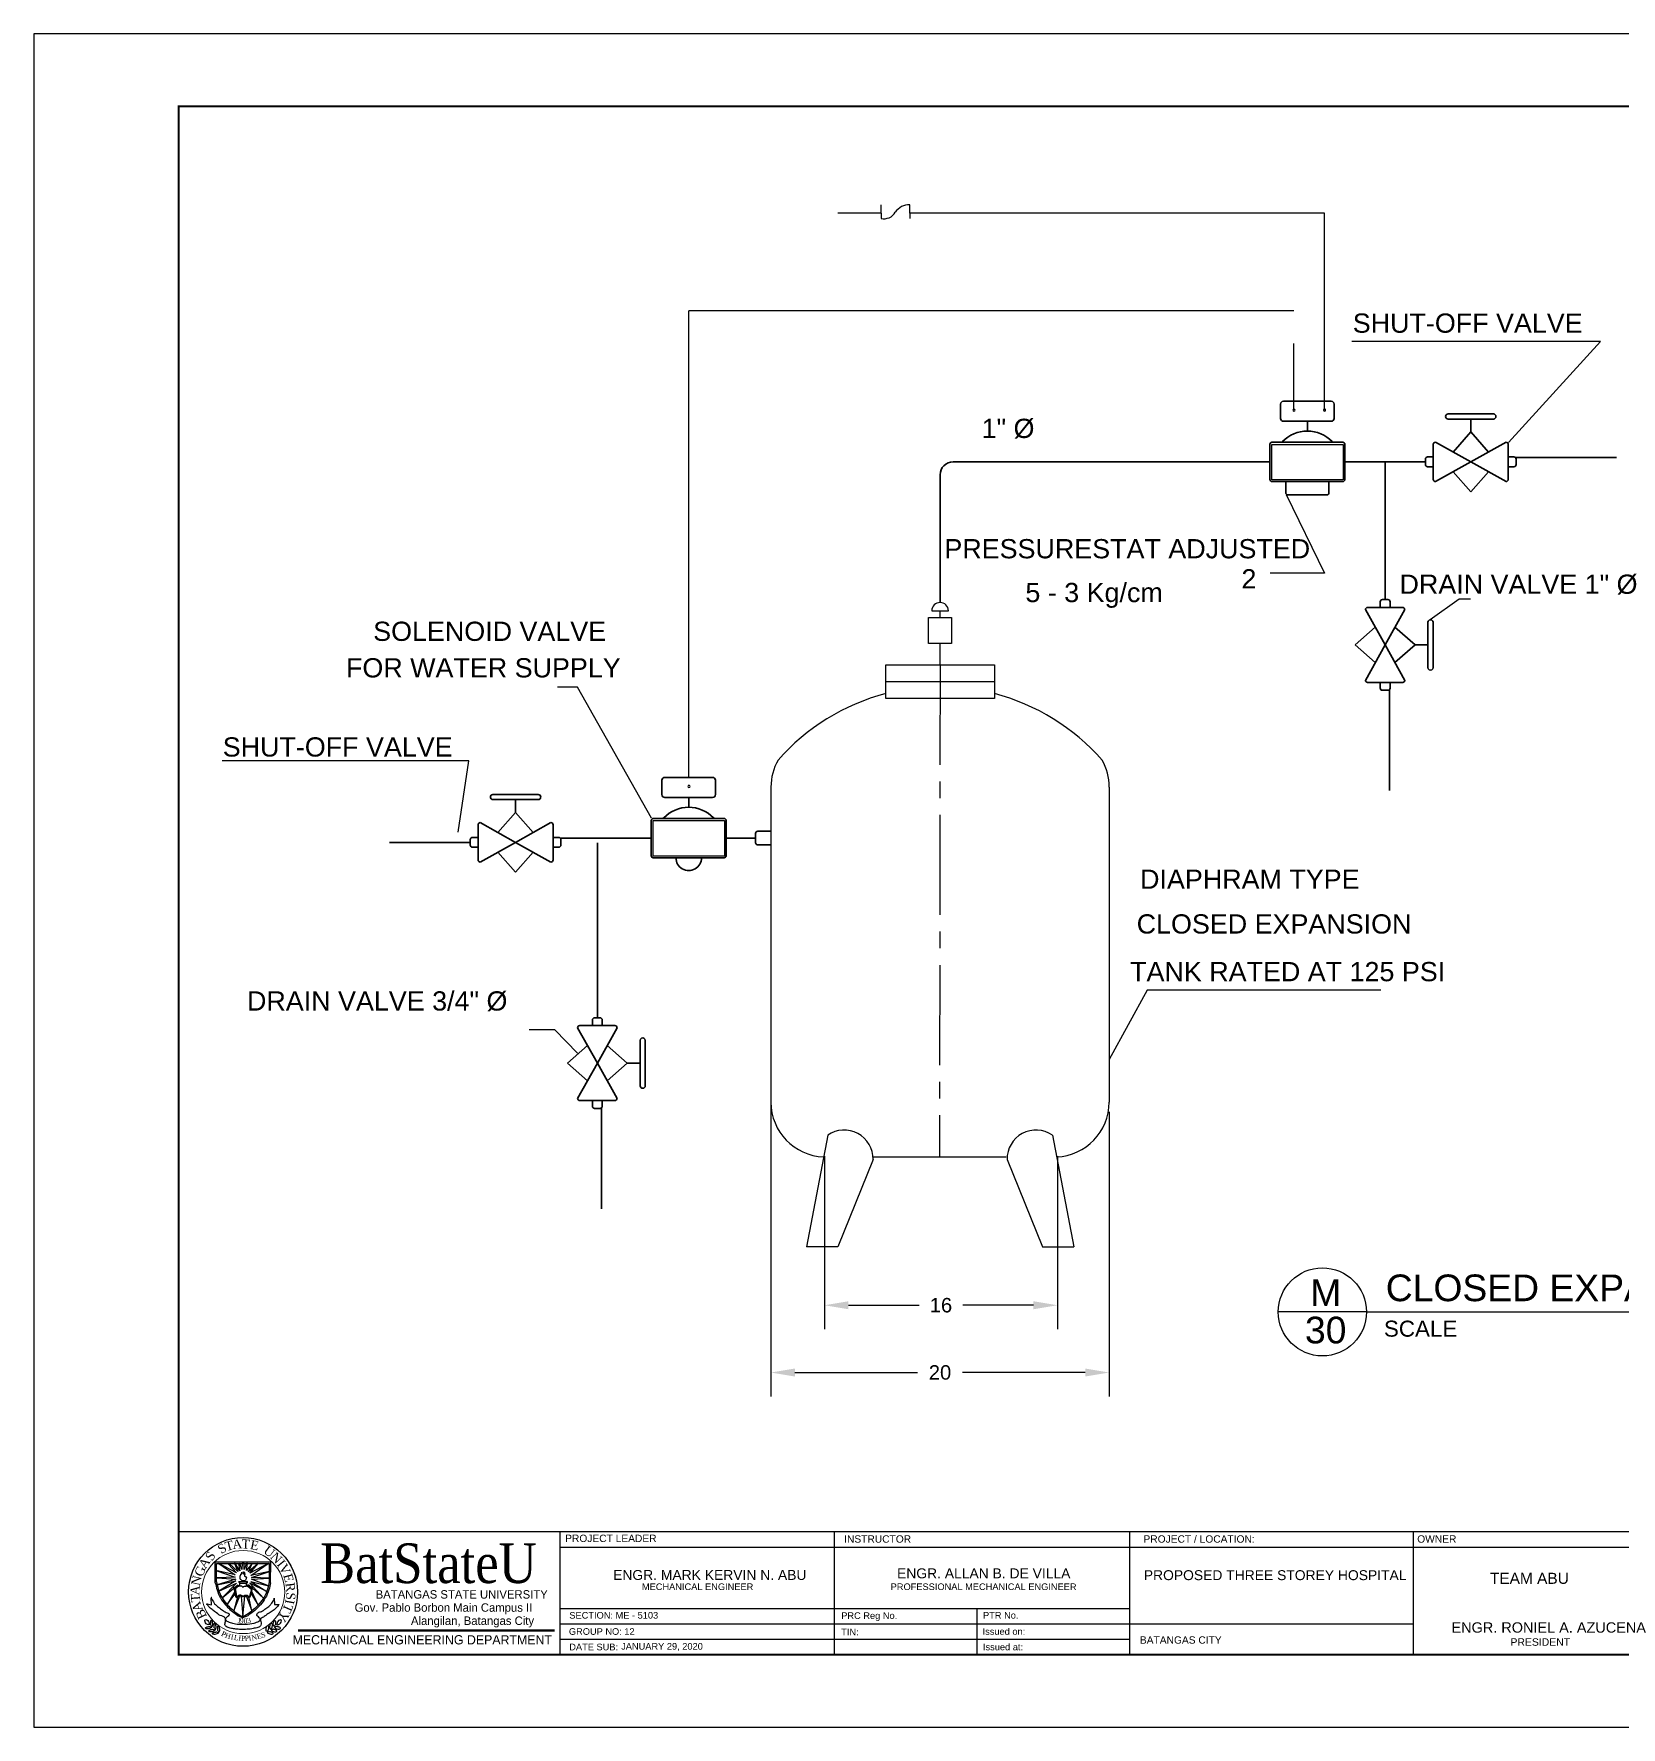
# Model space of a CAD drawing. Header units: inches. Extents: x 43.9 to 61.8, y 16.4 to 29.1.
# Drawn here: x 43.88 to 55.78, y 16.4 to 29.09 of the extents above; entities that cross this region are included whole.
import ezdxf
from ezdxf.enums import TextEntityAlignment as Align

# ---------------------------------------------------------------- set-up
doc = ezdxf.new("R2010")
doc.units = ezdxf.units.IN
doc.header["$MEASUREMENT"] = 0
doc.linetypes.add('CENTER2', pattern=[1.125, 0.75, -0.125, 0.125, -0.125])
doc.linetypes.add('DASHDOT', pattern=[1, 0.5, -0.25, 0, -0.25])
for name, color, linetype in [('.1', 1, 'Continuous'), ('Duct', 4, 'Continuous'), ('pipe', 5, 'Continuous'), ('template', 7, 'Continuous')]:
    doc.layers.add(name, color=color, linetype=linetype)
for name, color, linetype, lineweight in [('2', 2, 'Continuous', 25), ('3', 3, 'Continuous', 25), ('5', 5, 'Continuous', 35)]:
    doc.layers.add(name, color=color, linetype=linetype, lineweight=lineweight)
doc.styles.add('arial', font='arial.ttf')
doc.styles.add('CGOTHIC', font='GOTHIC.TTF')
doc.styles.add('GARAMOND', font='GARA.TTF')
doc.dimstyles.get("Standard").update_dxf_attribs({"dimtxt": 0.18, "dimasz": 0.18, "dimexe": 0.18, "dimexo": 0.0625, "dimgap": 0.09, "dimtad": 0, "dimtih": 1, "dimtoh": 1, "dimdec": 4, "dimzin": 0, "dimdsep": 46, "dimtxsty": 'Standard', "dimcen": 0.09, "dimadec": 0, "dimazin": 0, "dimtfac": 1, "dimtdec": 4, "dimtofl": 0, "dimtmove": 0, "dimatfit": 3, "dimfxl": 1, "dimtolj": 1, "dimtzin": 0, "dimarcsym": 0})

# ---------------------------------------------------------------- blocks, each defined once
blk = doc.blocks.new('*D2')
at = {"color": 0, "lineweight": -2, "transparency": 16777216}
for p, q in [((49.806, 20.681), (49.806, 19.384)), ((51.552, 20.681), (51.552, 19.384)), ((49.986, 19.564), (50.517, 19.564)), ((51.372, 19.564), (50.842, 19.564))]:
    blk.add_line(p, q, dxfattribs=at)
at = {"color": 0, "transparency": 16777216}
for points in [[(49.986, 19.594), (49.986, 19.534), (49.806, 19.564)], [(51.372, 19.594), (51.372, 19.534), (51.552, 19.564)]]:
    blk.add_solid(points, dxfattribs=at)
at = {"layer": 'Defpoints', "color": 0, "transparency": 16777216}
for p in [(49.806, 20.743), (51.552, 20.743), (51.552, 19.564)]:
    blk.add_point(p, dxfattribs=at)
at = {"color": 0, "transparency": 16777216, "insert": (50.679, 19.564), "char_height": 0.1083, "width": 0.62402, "attachment_point": 5, "style": 'arial'}
blk.add_mtext('\\A1;16', dxfattribs=at)
blk = doc.blocks.new('*D3')
at = {"color": 0, "lineweight": -2, "transparency": 16777216}
for p, q in [((49.405, 21.074), (49.405, 18.88)), ((51.94, 21.014), (51.94, 18.88)), ((49.585, 19.06), (50.504, 19.06)), ((51.76, 19.06), (50.841, 19.06))]:
    blk.add_line(p, q, dxfattribs=at)
at = {"color": 0, "transparency": 16777216}
for points in [[(49.585, 19.09), (49.585, 19.03), (49.405, 19.06)], [(51.76, 19.09), (51.76, 19.03), (51.94, 19.06)]]:
    blk.add_solid(points, dxfattribs=at)
at = {"layer": 'Defpoints', "color": 0, "transparency": 16777216}
for p in [(49.405, 21.137), (51.94, 21.076), (51.94, 19.06)]:
    blk.add_point(p, dxfattribs=at)
at = {"color": 0, "transparency": 16777216, "insert": (50.672, 19.06), "char_height": 0.1083, "attachment_point": 5, "style": 'arial'}
blk.add_mtext('\\A1;20', dxfattribs=at)

msp = doc.modelspace()

# ---------------------------------------------------------------- linework, layer by layer
at = {"layer": '.1', "color": 0}
msp.add_line((61.7772, 29.09214), (43.88147, 29.09214), dxfattribs=at)
for p, q in [((48.78861, 23.52009), (48.78861, 27.01541)), ((53.32435, 27.01541), (48.78861, 27.01541)), ((53.86778, 19.51432), (53.20723, 19.51432)), ((53.86778, 19.51432), (59.01839, 19.51432))]:
    msp.add_line(p, q)
at = {"color": 7}
for p, q in [((50.26526, 24.36398), (51.07975, 24.36398)), ((50.26526, 24.11186), (50.26526, 24.36398)), ((50.26526, 24.23792), (51.07975, 24.23792)), ((51.07975, 24.36398), (51.07975, 24.11186)), ((51.07975, 24.11186), (50.26526, 24.11186)), ((49.40491, 23.44768), (49.40491, 21.08595)), ((51.9401, 23.44768), (51.9401, 21.08595)), ((49.83052, 20.8385), (49.67032, 20.00098)), ((51.51449, 20.8385), (51.6747, 20.00098)), ((50.17015, 20.65595), (49.90574, 20.00098)), ((50.16964, 20.67599), (51.16678, 20.67599)), ((51.17487, 20.65595), (51.43927, 20.00098)), ((49.90574, 20.00098), (49.67032, 20.00098)), ((51.43927, 20.00098), (51.6747, 20.00098))]:
    msp.add_line(p, q, dxfattribs=at)
at = {"linetype": 'CENTER2'}
msp.add_line((50.67251, 24.36398), (50.66821, 20.67599), dxfattribs=at)
msp.add_circle((53.5375, 19.51432), 0.33027)
at = {"color": 7}
for centre, radius, start, end in [((50.67251, 22.58393), 1.61574, 104.598766, 138.726021), ((50.67251, 22.58393), 1.61574, 41.273979, 75.401234), ((49.81487, 23.44768), 0.40996, 150.466994, 180), ((51.53014, 23.44768), 0.40996, 0, 29.533006), ((49.81487, 21.08595), 0.40996, 180, 267.849613), ((51.53014, 21.08595), 0.40996, 272.150375, 0), ((49.9537, 20.66047), 0.21649, 358.802335, 124.679184), ((51.39131, 20.66047), 0.21649, 55.320816, 181.197665)]:
    msp.add_arc(centre, radius, start, end, dxfattribs=at)
at = {"layer": '2', "color": 7}
for p, q in [((50.23107, 27.74764), (50.23107, 27.81038)), ((50.44545, 27.74764), (50.44545, 27.81038)), ((50.23107, 27.74764), (49.90523, 27.74764)), ((50.23107, 27.74764), (50.23107, 27.70938)), ((53.55384, 27.74764), (50.44545, 27.74764)), ((50.44545, 27.74764), (50.44545, 27.70938)), ((53.55384, 26.2724), (53.55384, 27.74764)), ((55.62253, 26.78654), (53.75914, 26.78654)), ((54.93204, 26.02872), (55.62253, 26.78654)), ((53.15817, 25.7494), (53.15817, 26.01513)), ((53.15817, 26.01513), (53.6927, 26.01513)), ((53.6927, 26.01513), (53.6927, 25.7494)), ((53.6927, 25.7494), (53.15817, 25.7494)), ((53.26682, 25.6412), (53.55384, 25.0513)), ((53.55384, 25.0513), (53.14653, 25.0513)), ((54.34432, 24.70288), (54.56139, 24.8585)), ((54.56139, 24.8585), (54.64714, 24.8585)), ((47.95515, 24.19665), (47.80509, 24.19665)), ((48.51049, 23.21426), (47.95515, 24.19665)), ((47.14148, 23.64481), (45.2937, 23.64481)), ((47.06189, 23.10837), (47.14148, 23.64481)), ((48.52191, 22.92999), (48.52191, 23.19572)), ((48.52191, 23.19572), (49.05645, 23.19572)), ((49.05645, 23.19572), (49.05645, 22.92999)), ((49.05645, 22.92999), (48.52191, 22.92999)), ((52.2234, 21.92528), (51.9401, 21.40625)), ((53.97569, 21.92528), (52.2234, 21.92528)), ((47.78552, 21.62847), (47.59258, 21.62847)), ((47.95657, 21.45421), (47.78552, 21.62847))]:
    msp.add_line(p, q, dxfattribs=at)
at = {"layer": '2', "color": 7, "linetype": 'DASHDOT'}
msp.add_line((53.32435, 26.2724), (53.32435, 27.01541), dxfattribs=at)
at = {"layer": '2', "color": 7}
for centre, major_axis, start_param, end_param in [((50.43952, 27.68725), (-0.08716, 0.08716), -0.83352125, 0.20071219), ((50.2534, 27.80254), (0.06774, 0.06774), 3.69179487, 4.98194823), ((53.32435, 26.2724), (-0.00573, 0.00573), 3.92699082, 7.06858347), ((53.32435, 26.2724), (0.00573, 0.00573), 2.35619449, 5.49778714), ((53.55384, 26.2724), (0.00573, 0.00573), 5.49778714, 8.6393798), ((53.55384, 26.2724), (0.00573, 0.00573), 2.35619449, 5.49778714), ((48.79088, 23.45299), (0.00573, 0.00573), 5.49778714, 8.6393798), ((48.79088, 23.45299), (0.00573, 0.00573), 2.35619449, 5.49778714)]:
    msp.add_ellipse(centre, major_axis=major_axis, ratio=1, start_param=start_param, end_param=end_param, dxfattribs=at)
for points in [[(54.93271, 26.02801), (54.93138, 26.02943), (54.92778, 26.02473)], [(53.26594, 25.64078), (53.26769, 25.64163), (53.26426, 25.64645)], [(54.34488, 24.70209), (54.34375, 24.70367), (54.33957, 24.69948)], [(47.74856, 23.17634), (47.74736, 23.17787), (47.74337, 23.1735)], [(48.51128, 23.21483), (48.5097, 23.21369), (48.51389, 23.20952)], [(47.95727, 21.45489), (47.95588, 21.45353), (47.96066, 21.45005)]]:
    msp.add_solid(points, dxfattribs=at)
at = {"layer": '5', "color": 7}
for p, q in [((53.22424, 26.20997), (53.22424, 26.3182)), ((53.24554, 26.3395), (53.60419, 26.3395)), ((53.62549, 26.3182), (53.62549, 26.20997)), ((53.60419, 26.18867), (53.24554, 26.18867)), ((53.42486, 26.11546), (53.42486, 26.18867)), ((54.64929, 26.24349), (54.47954, 26.24349)), ((54.64929, 26.20542), (54.47954, 26.20542)), ((54.64929, 26.24349), (54.81903, 26.24349)), ((54.64929, 26.20542), (54.81903, 26.20542)), ((54.64929, 26.10878), (54.64929, 26.20542)), ((53.14403, 26.01649), (53.14403, 25.75247)), ((53.15973, 26.03218), (53.22741, 26.03218)), ((53.62232, 26.03218), (53.22741, 26.03218)), ((53.62232, 26.03218), (53.69, 26.03218)), ((53.7057, 26.01649), (53.7057, 25.75247)), ((54.36845, 26.01649), (54.36845, 25.75247)), ((54.38415, 26.03218), (54.64929, 25.88448)), ((54.51672, 25.95833), (54.64929, 26.10878)), ((54.78186, 25.95833), (54.64929, 26.10878)), ((54.91442, 26.03218), (54.64929, 25.88448)), ((54.93012, 26.01649), (54.93012, 25.75247)), ((54.30937, 25.90506), (54.30937, 25.8639)), ((54.36845, 25.92127), (54.32559, 25.92127)), ((54.93012, 25.92127), (54.97299, 25.92127)), ((54.98446, 25.91652), (55.74043, 25.91652)), ((54.9892, 25.90506), (54.9892, 25.8639)), ((50.67251, 24.83021), (50.67251, 25.78718)), ((50.76981, 25.88448), (52.35261, 25.88448)), ((52.35261, 25.88448), (53.14403, 25.88448)), ((53.7057, 25.88448), (54.30937, 25.88448)), ((54.00753, 25.88448), (54.00753, 24.85235)), ((54.36845, 25.84768), (54.32559, 25.84768)), ((54.38415, 25.73677), (54.64929, 25.88448)), ((54.51672, 25.81062), (54.64929, 25.66018)), ((54.64929, 25.88448), (54.91442, 25.73677)), ((54.78186, 25.81062), (54.64929, 25.66018)), ((54.93012, 25.84768), (54.97299, 25.84768)), ((53.15973, 25.73677), (53.69, 25.73677)), ((53.26295, 25.73677), (53.26295, 25.65286)), ((53.27916, 25.63664), (53.57057, 25.63664)), ((53.58678, 25.73677), (53.58678, 25.65286)), ((53.85983, 24.77757), (54.00753, 24.51243)), ((54.13954, 24.79327), (53.87553, 24.79327)), ((53.97074, 24.79327), (53.97074, 24.83613)), ((54.02811, 24.85235), (53.98696, 24.85235)), ((54.15524, 24.77757), (54.00753, 24.51243)), ((54.04433, 24.79327), (54.04433, 24.83613)), ((53.93368, 24.645), (53.78323, 24.51243)), ((54.08139, 24.645), (54.23184, 24.51243)), ((54.32848, 24.51243), (54.32848, 24.68218)), ((54.36655, 24.51243), (54.36655, 24.68218)), ((53.93368, 24.37987), (53.78323, 24.51243)), ((54.00753, 24.51243), (53.85983, 24.2473)), ((54.15524, 24.2473), (54.00753, 24.51243)), ((54.08139, 24.37987), (54.23184, 24.51243)), ((54.23184, 24.51243), (54.32848, 24.51243)), ((54.32848, 24.51243), (54.32848, 24.34269)), ((54.36655, 24.51243), (54.36655, 24.34269)), ((54.13954, 24.2316), (53.87553, 24.2316)), ((53.97074, 24.2316), (53.97074, 24.18873)), ((54.02811, 24.17252), (53.98696, 24.17252)), ((54.03958, 24.17727), (54.03958, 23.42129)), ((54.04433, 24.2316), (54.04433, 24.18873)), ((48.58798, 23.39056), (48.58798, 23.49879)), ((48.60928, 23.52009), (48.96793, 23.52009)), ((48.98923, 23.49879), (48.98923, 23.39056)), ((47.4912, 23.39203), (47.32146, 23.39203)), ((47.4912, 23.35397), (47.32146, 23.35397)), ((47.4912, 23.39203), (47.66095, 23.39203)), ((47.4912, 23.35397), (47.66095, 23.35397)), ((47.4912, 23.25732), (47.4912, 23.35397)), ((48.96793, 23.36926), (48.60928, 23.36926)), ((48.78861, 23.29605), (48.78861, 23.36926)), ((47.35864, 23.10688), (47.4912, 23.25732)), ((47.62377, 23.10688), (47.4912, 23.25732)), ((47.21037, 23.16503), (47.21037, 22.90101)), ((47.22607, 23.18073), (47.4912, 23.03302)), ((47.75634, 23.18073), (47.4912, 23.03302)), ((47.77204, 23.16503), (47.77204, 22.90101)), ((48.50777, 23.19708), (48.50777, 22.93306)), ((48.52347, 23.21277), (48.59115, 23.21277)), ((48.98606, 23.21277), (48.59115, 23.21277)), ((48.98606, 23.21277), (49.05374, 23.21277)), ((49.06944, 23.19708), (49.06944, 22.93306)), ((49.28934, 23.10017), (49.28934, 23.02996)), ((49.40491, 23.11639), (49.30556, 23.11639)), ((46.54762, 23.03302), (47.15129, 23.03302)), ((47.15129, 23.0536), (47.15129, 23.01244)), ((47.21037, 23.06982), (47.1675, 23.06982)), ((47.21037, 22.99623), (47.1675, 22.99623)), ((47.22607, 22.88531), (47.4912, 23.03302)), ((47.4912, 23.03302), (47.75634, 22.88531)), ((47.77204, 23.06982), (47.81491, 23.06982)), ((47.77204, 22.99623), (47.81491, 22.99623)), ((47.82637, 23.06507), (48.50777, 23.06507)), ((47.83112, 23.0536), (47.83112, 23.01244)), ((48.10402, 23.02926), (48.10402, 21.71864)), ((49.06944, 23.06507), (49.28934, 23.06507)), ((49.40491, 23.01374), (49.30556, 23.01374)), ((47.35864, 22.95917), (47.4912, 22.80872)), ((47.62377, 22.95917), (47.4912, 22.80872)), ((48.52347, 22.91736), (49.05374, 22.91736)), ((48.06722, 21.65956), (48.06722, 21.70242)), ((48.1246, 21.71864), (48.08344, 21.71864)), ((48.14081, 21.65956), (48.14081, 21.70242)), ((47.95631, 21.64386), (48.10402, 21.37872)), ((48.23603, 21.65956), (47.97201, 21.65956)), ((48.25173, 21.64386), (48.10402, 21.37872)), ((48.03016, 21.51129), (47.87972, 21.37872)), ((48.17787, 21.51129), (48.32832, 21.37872)), ((48.42496, 21.37872), (48.42496, 21.54847)), ((48.46303, 21.37872), (48.46303, 21.54847)), ((48.03016, 21.24616), (47.87972, 21.37872)), ((48.10402, 21.37872), (47.95631, 21.11359)), ((48.25173, 21.11359), (48.10402, 21.37872)), ((48.17787, 21.24616), (48.32832, 21.37872)), ((48.32832, 21.37872), (48.42496, 21.37872)), ((48.42496, 21.37872), (48.42496, 21.20898)), ((48.46303, 21.37872), (48.46303, 21.20898)), ((48.23603, 21.09789), (47.97201, 21.09789)), ((48.06722, 21.09789), (48.06722, 21.05502)), ((48.14081, 21.09789), (48.14081, 21.05502)), ((48.1246, 21.03881), (48.08344, 21.03881)), ((48.13606, 21.04356), (48.13606, 20.28758))]:
    msp.add_line(p, q, dxfattribs=at)
for centre, major_axis, start_param, end_param in [((53.24554, 26.3182), (-0.01506, 0.01506), -0.78539816, 0.78539816), ((53.60419, 26.3182), (-0.01506, 0.01506), 3.92699082, 5.49778714), ((53.24554, 26.20997), (0.01506, 0.01506), 2.35619449, 3.92699082), ((53.60419, 26.20997), (0.01506, 0.01506), 3.92699082, 5.49778714), ((54.47954, 26.22446), (-0.01346, 0.01346), -0.78539816, 2.35619449), ((54.81903, 26.22446), (0.01346, 0.01346), 3.92699082, 7.06858347), ((53.15973, 26.01649), (0.0111, 0.0111), 0.78539816, 2.35619449), ((53.22741, 26.04788), (0.0111, 0.0111), 3.92699082, 4.72518091), ((53.42486, 25.85541), (0.24327, 0.09189), 1.20963793, 2.00782802), ((53.42486, 25.85541), (-0.18388, 0.18388), 4.69959705, 5.49778714), ((53.62232, 26.04788), (-0.0111, 0.0111), 1.55800439, 2.35619449), ((53.69, 26.01649), (0.0111, 0.0111), 5.49778714, 7.06858347), ((54.38415, 26.01649), (-0.0111, 0.0111), -0.78539816, 0.78539816), ((54.91442, 26.01649), (0.0111, 0.0111), 5.49778714, 7.06858347), ((54.32559, 25.90506), (0.01147, 0.01147), 0.78539816, 2.35619449), ((54.97299, 25.90506), (-0.01147, 0.01147), 3.92699082, 5.49778714), ((50.76981, 25.78718), (0.0688, 0.0688), 0.78539816, 2.35619449), ((54.32559, 25.8639), (0.01147, 0.01147), 2.35619449, 3.92699082), ((54.97299, 25.8639), (-0.01147, 0.01147), 2.35619449, 3.92699082), ((53.15973, 25.75247), (-0.0111, 0.0111), 0.78539816, 2.35619449), ((53.27916, 25.65286), (-0.01147, 0.01147), 0.78539816, 2.35619449), ((53.57057, 25.65286), (0.01147, 0.01147), 3.92699082, 5.49778714), ((53.69, 25.75247), (-0.0111, 0.0111), 2.35619449, 3.92699082), ((54.38415, 25.75247), (0.0111, 0.0111), 2.35619449, 3.92699082), ((54.91442, 25.75247), (-0.0111, 0.0111), 2.35619449, 3.92699082), ((53.87553, 24.77757), (0.0111, 0.0111), 0.78539816, 2.35619449), ((53.98696, 24.83613), (0.01147, 0.01147), 0.78539816, 2.35619449), ((54.02811, 24.83613), (-0.01147, 0.01147), 3.92699082, 5.49778714), ((54.13954, 24.77757), (-0.0111, 0.0111), 3.92699082, 5.49778714), ((54.34751, 24.68218), (0.01346, 0.01346), 5.49778714, 8.6393798), ((53.87553, 24.2473), (0.0111, 0.0111), 2.35619449, 3.92699082), ((54.13954, 24.2473), (-0.0111, 0.0111), 2.35619449, 3.92699082), ((54.34751, 24.34269), (-0.01346, 0.01346), 0.78539816, 3.92699082), ((53.98696, 24.18873), (-0.01147, 0.01147), 0.78539816, 2.35619449), ((54.02811, 24.18873), (0.01147, 0.01147), 3.92699082, 5.49778714), ((48.60928, 23.49879), (-0.01506, 0.01506), -0.78539816, 0.78539816), ((48.96793, 23.49879), (0.01506, 0.01506), 5.49778714, 7.06858347), ((47.32146, 23.373), (-0.01346, 0.01346), -0.78539816, 2.35619449), ((47.66095, 23.373), (-0.01346, 0.01346), 2.35619449, 5.49778714), ((48.60928, 23.39056), (0.01506, 0.01506), 2.35619449, 3.92699082), ((48.96793, 23.39056), (-0.01506, 0.01506), 2.35619449, 3.92699082), ((48.78861, 23.036), (-0.12945, 0.22553), -0.52105313, 0.27713697), ((48.78861, 23.036), (0.12945, 0.22553), -0.27711629, 0.5210738), ((47.22607, 23.16503), (-0.0111, 0.0111), -0.78539816, 0.78539816), ((47.75634, 23.16503), (0.0111, 0.0111), 5.49778714, 7.06858347), ((48.52347, 23.19708), (-0.0111, 0.0111), -0.78539816, 0.78539816), ((48.59115, 23.22847), (0.0111, 0.0111), 3.92699082, 4.72518091), ((48.98606, 23.22847), (-0.0111, 0.0111), 1.55800439, 2.35619449), ((49.05374, 23.19708), (0.0111, 0.0111), 5.49778714, 7.06858347), ((49.30556, 23.10017), (0.01147, 0.01147), 0.78539816, 2.35619449), ((47.1675, 23.0536), (0.01147, 0.01147), 0.78539816, 2.35619449), ((47.1675, 23.01244), (-0.01147, 0.01147), 0.78539816, 2.35619449), ((47.81491, 23.0536), (-0.01147, 0.01147), 3.92699082, 5.49778714), ((47.81491, 23.01244), (0.01147, 0.01147), 3.92699082, 5.49778714), ((49.30556, 23.02996), (0.01147, 0.01147), 2.35619449, 3.92699082), ((47.22607, 22.90101), (0.0111, 0.0111), 2.35619449, 3.92699082), ((47.75634, 22.90101), (-0.0111, 0.0111), 2.35619449, 3.92699082), ((48.52347, 22.93306), (0.0111, 0.0111), 2.35619449, 3.92699082), ((48.78861, 22.91736), (-0.06771, 0.06771), 0.78539816, 3.92699082), ((49.05374, 22.93306), (-0.0111, 0.0111), 2.35619449, 3.92699082), ((48.08344, 21.70242), (-0.01147, 0.01147), -0.78539816, 0.78539816), ((48.1246, 21.70242), (-0.01147, 0.01147), 3.92699082, 5.49778714), ((47.97201, 21.64386), (0.0111, 0.0111), 0.78539816, 2.35619449), ((48.23603, 21.64386), (0.0111, 0.0111), 5.49778714, 7.06858347), ((48.444, 21.54847), (0.01346, 0.01346), 5.49778714, 8.6393798), ((48.444, 21.20898), (0.01346, 0.01346), 2.35619449, 5.49778714), ((47.97201, 21.11359), (-0.0111, 0.0111), 0.78539816, 2.35619449), ((48.23603, 21.11359), (-0.0111, 0.0111), 2.35619449, 3.92699082), ((48.08344, 21.05502), (0.01147, 0.01147), 2.35619449, 3.92699082), ((48.1246, 21.05502), (0.01147, 0.01147), 3.92699082, 5.49778714)]:
    msp.add_ellipse(centre, major_axis=major_axis, ratio=1, start_param=start_param, end_param=end_param, dxfattribs=at)
at = {"layer": 'Duct', "color": 7}
for p, q in [((50.61027, 24.76797), (50.73475, 24.76797)), ((50.67251, 24.71745), (50.67251, 24.76797))]:
    msp.add_line(p, q, dxfattribs=at)
msp.add_arc((50.67251, 24.76797), 0.06224, 0, 180, dxfattribs=at)
at = {"layer": 'pipe', "color": 7, "linetype": 'Continuous'}
msp.add_line((50.67251, 24.36398), (50.67251, 24.52316), dxfattribs=at)
msp.add_lwpolyline([(50.58693, 24.71745), (50.75809, 24.71745), (50.75809, 24.52316), (50.58693, 24.52316)], close=True, dxfattribs=at)
at = {"layer": 'template'}
for p, q in [((43.88147, 29.09214), (43.88147, 16.40245)), ((44.96606, 17.86775), (61.2349, 17.86775)), ((47.82256, 17.86794), (47.82256, 16.94474)), ((47.82256, 17.86775), (47.82256, 16.94474)), ((49.87924, 17.86794), (49.87924, 16.94474)), ((49.87924, 17.86775), (49.87924, 16.94474)), ((52.09477, 16.94474), (52.09477, 17.86775)), ((54.21759, 17.86775), (54.21759, 16.94474)), ((45.24119, 17.64131), (45.65789, 17.64053)), ((45.24119, 17.48509), (45.24119, 17.64131)), ((45.65502, 17.48509), (45.65789, 17.64053)), ((47.82256, 17.75237), (58.02016, 17.75237)), ((45.38986, 17.54471), (45.24607, 17.57599)), ((45.24607, 17.57599), (45.38986, 17.52613)), ((45.25002, 17.62994), (45.64618, 17.62994)), ((45.25002, 17.49132), (45.25002, 17.62994)), ((45.38986, 17.52613), (45.25487, 17.52027)), ((45.25487, 17.52027), (45.39378, 17.51049)), ((45.39964, 17.55839), (45.26661, 17.62994)), ((45.26661, 17.62994), (45.38986, 17.54471)), ((45.34584, 17.62994), (45.33998, 17.62389)), ((45.33998, 17.62389), (45.39964, 17.55839)), ((45.4104, 17.56817), (45.34584, 17.62994)), ((45.39084, 17.62994), (45.38595, 17.62994)), ((45.38595, 17.62994), (45.4104, 17.56817)), ((45.42508, 17.57501), (45.39084, 17.62994)), ((45.42508, 17.62994), (45.41472, 17.62671)), ((45.41472, 17.62671), (45.42508, 17.57501)), ((45.43975, 17.58283), (45.42508, 17.62994)), ((45.44366, 17.62994), (45.43975, 17.58283)), ((45.45736, 17.62994), (45.44366, 17.62994)), ((45.47496, 17.62994), (45.45736, 17.58381)), ((45.45736, 17.58381), (45.45736, 17.62994)), ((45.518, 17.62994), (45.47496, 17.57697)), ((45.47496, 17.57697), (45.48181, 17.62994)), ((45.48181, 17.62994), (45.47496, 17.62994)), ((45.563, 17.62994), (45.48964, 17.56719)), ((45.48964, 17.56719), (45.518, 17.62994)), ((45.63734, 17.62994), (45.5004, 17.55742)), ((45.5004, 17.55742), (45.563, 17.62994)), ((45.50724, 17.53884), (45.63734, 17.62994)), ((45.64618, 17.56915), (45.50724, 17.53884)), ((45.51116, 17.52418), (45.64618, 17.56915)), ((45.64618, 17.51831), (45.51116, 17.52418)), ((45.51311, 17.51049), (45.64618, 17.51831)), ((45.64618, 17.49015), (45.64618, 17.62994)), ((45.39378, 17.51049), (45.25478, 17.46822)), ((45.25478, 17.46822), (45.39475, 17.49876)), ((45.39475, 17.49876), (45.26819, 17.42102)), ((45.26819, 17.42102), (45.39964, 17.48116)), ((45.39964, 17.48116), (45.29218, 17.37136)), ((45.29218, 17.37136), (45.40943, 17.46943)), ((45.38497, 17.41469), (45.32882, 17.32176)), ((45.32882, 17.32176), (45.38693, 17.40002)), ((45.37883, 17.44384), (45.39277, 17.37977)), ((45.37958, 17.27427), (45.4241, 17.38536)), ((45.38963, 17.44247), (45.40009, 17.38291)), ((45.42319, 17.48253), (45.42319, 17.46435)), ((45.47355, 17.48036), (45.47355, 17.46218)), ((45.60269, 17.36915), (45.48866, 17.47237)), ((45.51145, 17.43725), (45.49681, 17.38186)), ((45.62764, 17.42002), (45.5004, 17.48116)), ((45.5004, 17.48116), (45.60269, 17.36915)), ((45.50256, 17.37873), (45.51965, 17.44432)), ((45.50724, 17.4929), (45.62764, 17.42002)), ((45.50724, 17.4929), (45.64015, 17.4625)), ((45.50822, 17.40589), (45.56295, 17.3169)), ((45.64015, 17.4625), (45.51311, 17.51049)), ((45.56295, 17.3169), (45.51409, 17.4186)), ((45.17861, 17.32672), (45.21176, 17.31985)), ((45.21176, 17.31985), (45.20985, 17.36953)), ((45.40747, 17.37558), (45.37958, 17.27427)), ((45.43584, 17.38243), (45.4481, 17.2314)), ((45.4481, 17.2314), (45.46323, 17.3834)), ((45.47594, 17.38243), (45.51538, 17.27328)), ((45.51538, 17.27328), (45.49355, 17.37656)), ((45.68188, 17.36996), (45.68392, 17.32118)), ((45.68392, 17.32118), (45.71646, 17.32225)), ((47.82256, 17.29268), (52.09477, 17.29268)), ((50.94711, 17.29268), (50.94711, 16.94474)), ((47.82256, 17.1767), (54.21759, 17.1767)), ((47.82256, 17.06072), (49.68539, 17.06072)), ((47.82256, 17.06072), (52.09477, 17.06072)), ((49.87924, 17.06072), (51.74208, 17.06072)), ((43.88147, 16.40245), (61.7772, 16.40245))]:
    msp.add_line(p, q, dxfattribs=at)
at = {"layer": 'template', "linetype": 'Continuous', "ltscale": 0.5}
msp.add_line((49.87924, 17.86775), (49.87924, 16.94474), dxfattribs=at)
at = {"layer": 'template', "linetype": 'Continuous', "lineweight": 50}
msp.add_line((45.86094, 17.12651), (47.78263, 17.12651), dxfattribs=at)
at = {"layer": 'template', "linetype": 'Continuous', "const_width": 0.01538}
msp.add_lwpolyline([(44.96606, 16.94474), (61.2349, 16.94474), (61.2349, 28.54985), (44.96606, 28.54985)], close=True, dxfattribs=at)
at = {"layer": 'template'}
msp.add_circle((45.44884, 17.41604), 0.4079, dxfattribs=at)
at = {"layer": 'template', "lineweight": 20}
for centre, radius in [((45.44884, 17.41604), 0.4079), ((45.4503, 17.41486), 0.31151)]:
    msp.add_circle(centre, radius, dxfattribs=at)
at = {"layer": 'template', "start_tangent": (-1, 0)}
msp.add_spline([(45.4469, 17.49865), (45.43455, 17.50536), (45.42805, 17.51553), (45.42805, 17.52679), (45.42805, 17.53545), (45.43065, 17.53999), (45.43325, 17.54865), (45.43715, 17.54779), (45.43845, 17.55644), (45.44105, 17.56294), (45.44451, 17.55818), (45.45123, 17.55212), (45.45643, 17.55212), (45.45599, 17.55904), (45.45361, 17.56532), (45.45404, 17.56748), (45.46033, 17.56207), (45.46033, 17.55709), (45.46141, 17.55233), (45.46141, 17.54714), (45.45946, 17.53913), (45.46422, 17.53177), (45.47007, 17.53198), (45.47375, 17.52246), (45.47267, 17.51467), (45.46704, 17.50406), (45.46163, 17.49951), (45.45491, 17.49821), (45.44668, 17.49821), (45.44711, 17.49821)], degree=3, dxfattribs=at)
at = {"layer": 'template'}
for points in [[(45.24119, 17.48509), (45.25387, 17.43096), (45.28028, 17.37035), (45.31648, 17.31951), (45.38886, 17.25401), (45.43777, 17.22566), (45.44755, 17.22273)], [(45.25002, 17.49132), (45.26271, 17.43719), (45.28912, 17.37658), (45.32531, 17.32574), (45.3977, 17.26024), (45.4466, 17.23189), (45.45639, 17.22896)], [(45.37883, 17.44384), (45.37867, 17.4508), (45.38893, 17.45229), (45.4001, 17.45655), (45.4137, 17.46334), (45.42319, 17.46435), (45.42319, 17.46857)], [(45.39277, 17.37977), (45.40166, 17.37338), (45.41107, 17.37558), (45.41734, 17.38227), (45.4241, 17.38536), (45.43355, 17.38536), (45.44087, 17.38384), (45.44819, 17.38018), (45.46022, 17.38279), (45.46754, 17.38488), (45.47594, 17.38243), (45.49355, 17.37656), (45.50256, 17.37873)], [(45.40009, 17.38291), (45.41002, 17.38291), (45.41159, 17.38709), (45.41839, 17.39074), (45.42989, 17.39336), (45.44087, 17.38813), (45.44767, 17.38709), (45.45656, 17.38761), (45.46335, 17.39074), (45.47329, 17.39179), (45.47956, 17.39127), (45.48531, 17.38709), (45.48845, 17.38447), (45.49681, 17.38186)], [(45.64618, 17.49132), (45.6335, 17.43719), (45.60709, 17.37658), (45.5709, 17.32574), (45.49851, 17.26024), (45.4496, 17.23189), (45.43982, 17.22896)], [(45.65502, 17.48509), (45.64233, 17.43096), (45.61592, 17.37035), (45.57973, 17.31951), (45.50735, 17.25401), (45.45844, 17.22566), (45.44866, 17.22273)], [(45.51943, 17.44351), (45.51721, 17.45133), (45.50623, 17.44871), (45.49996, 17.45185), (45.49526, 17.4576), (45.48846, 17.46178), (45.48271, 17.46596), (45.47355, 17.46596)], [(45.19334, 17.17009), (45.1737, 17.17711), (45.16461, 17.19117), (45.16344, 17.20493), (45.1652, 17.20728), (45.17722, 17.20611), (45.18923, 17.19527), (45.19392, 17.18473), (45.19539, 17.17477), (45.19539, 17.16979), (45.19421, 17.16979), (45.19158, 17.17243), (45.19128, 17.17243)], [(45.2124, 17.15005), (45.20129, 17.14163), (45.18546, 17.13829), (45.17566, 17.13866), (45.16779, 17.14347), (45.16751, 17.14662), (45.17515, 17.15145), (45.18272, 17.15431), (45.192, 17.15573), (45.19557, 17.15677), (45.20257, 17.15494), (45.2118, 17.14988), (45.21215, 17.14869)], [(45.23731, 17.12867), (45.2262, 17.12025), (45.21037, 17.11691), (45.20057, 17.11728), (45.1927, 17.12209), (45.19242, 17.12525), (45.20006, 17.13007), (45.20763, 17.13293), (45.21691, 17.13435), (45.22048, 17.13539), (45.22748, 17.13356), (45.23672, 17.1285), (45.23706, 17.12731)], [(45.21731, 17.15661), (45.22228, 17.16963), (45.22104, 17.18576), (45.21793, 17.19507), (45.2111, 17.20127), (45.208, 17.20065), (45.20552, 17.19197), (45.2049, 17.1839), (45.20614, 17.1746), (45.20614, 17.17087), (45.20986, 17.16467), (45.21731, 17.15723), (45.21855, 17.15723)], [(45.24222, 17.13523), (45.24719, 17.14826), (45.24595, 17.16438), (45.24284, 17.17369), (45.23602, 17.17989), (45.23291, 17.17927), (45.23043, 17.17059), (45.22981, 17.16252), (45.23105, 17.15322), (45.23105, 17.1495), (45.23477, 17.14329), (45.24222, 17.13585), (45.24346, 17.13585)], [(45.26948, 17.1159), (45.27445, 17.12893), (45.2732, 17.14506), (45.2701, 17.15436), (45.26327, 17.16057), (45.26017, 17.15995), (45.25768, 17.15126), (45.25706, 17.1432), (45.2583, 17.13389), (45.2583, 17.13017), (45.26203, 17.12397), (45.26948, 17.11652), (45.27072, 17.11652)], [(45.626, 17.11889), (45.62159, 17.13212), (45.6235, 17.14818), (45.62699, 17.15735), (45.63407, 17.16326), (45.63715, 17.16251), (45.63927, 17.15373), (45.63955, 17.14565), (45.63792, 17.1364), (45.63777, 17.13268), (45.63378, 17.12664), (45.62603, 17.11951), (45.62479, 17.11957)], [(45.65404, 17.13706), (45.64963, 17.15029), (45.65154, 17.16635), (45.65503, 17.17552), (45.66211, 17.18143), (45.66519, 17.18068), (45.66731, 17.1719), (45.66759, 17.16382), (45.66596, 17.15457), (45.6658, 17.15085), (45.66182, 17.14481), (45.65407, 17.13768), (45.65283, 17.13774)], [(45.65868, 17.13031), (45.66942, 17.12143), (45.6851, 17.11743), (45.69491, 17.11739), (45.70297, 17.12187), (45.70338, 17.12501), (45.69595, 17.13015), (45.68851, 17.13332), (45.6793, 17.13513), (45.67577, 17.13632), (45.6687, 17.13478), (45.65926, 17.13011), (45.65887, 17.12894)], [(45.67983, 17.15738), (45.67541, 17.17061), (45.67732, 17.18667), (45.68081, 17.19584), (45.6879, 17.20175), (45.69097, 17.201), (45.69309, 17.19222), (45.69337, 17.18413), (45.69174, 17.17489), (45.69159, 17.17117), (45.68761, 17.16513), (45.67985, 17.158), (45.67861, 17.15805)], [(45.68446, 17.15063), (45.69521, 17.14175), (45.71088, 17.13775), (45.72069, 17.13771), (45.72876, 17.14219), (45.72917, 17.14533), (45.72174, 17.15046), (45.7143, 17.15364), (45.70508, 17.15544), (45.70156, 17.15664), (45.69449, 17.1551), (45.68505, 17.15043), (45.68465, 17.14925)], [(45.70435, 17.16985), (45.72426, 17.17605), (45.73392, 17.18971), (45.73567, 17.20342), (45.73401, 17.20583), (45.72196, 17.20516), (45.7095, 17.19484), (45.70437, 17.1845), (45.70249, 17.17462), (45.70228, 17.16964), (45.70346, 17.16959), (45.7062, 17.17212), (45.70649, 17.1721)], [(45.26457, 17.10935), (45.25346, 17.10092), (45.23763, 17.09759), (45.22783, 17.09795), (45.21995, 17.10277), (45.21968, 17.10592), (45.22732, 17.11074), (45.23488, 17.1136), (45.24416, 17.11502), (45.24774, 17.11607), (45.25473, 17.11423), (45.26397, 17.10917), (45.26432, 17.10798)], [(45.63064, 17.11214), (45.64138, 17.10326), (45.65706, 17.09926), (45.66687, 17.09922), (45.67494, 17.1037), (45.67534, 17.10684), (45.66791, 17.11198), (45.66047, 17.11515), (45.65126, 17.11696), (45.64773, 17.11815), (45.64066, 17.11661), (45.63123, 17.11194), (45.63083, 17.11076)]]:
    msp.add_spline(points, degree=3, dxfattribs=at)
for points, end_tangent in [([(45.38963, 17.44247), (45.40323, 17.44979), (45.41264, 17.45815), (45.42205, 17.46076), (45.43146, 17.46181), (45.44087, 17.45815), (45.44453, 17.45345), (45.44819, 17.45083), (45.45342, 17.45554), (45.46544, 17.45815), (45.47695, 17.46024), (45.48949, 17.45449), (45.49786, 17.44613), (45.50832, 17.44247), (45.51145, 17.44404), (45.51145, 17.43725)], (0, -1)), ([(45.42069, 17.49509), (45.43651, 17.49422), (45.45297, 17.49357), (45.46401, 17.49379), (45.47376, 17.49487), (45.47918, 17.49444), (45.47939, 17.48924), (45.47939, 17.48491), (45.47744, 17.48102), (45.47289, 17.48037), (45.4638, 17.4795), (45.44799, 17.4795), (45.42914, 17.47907), (45.42438, 17.48188), (45.41896, 17.48535), (45.42048, 17.4953), (45.42048, 17.49639)], (-1, 0))]:
    msp.add_spline(points, degree=3, dxfattribs=dict(at, end_tangent=end_tangent))
for points, knots in [([(45.71646, 17.32225), (45.71718, 17.32227), (45.72156, 17.32144), (45.69675, 17.29818), (45.68157, 17.27819), (45.65049, 17.26097), (45.62184, 17.24168), (45.60088, 17.2248), (45.57824, 17.2174), (45.58286, 17.19388), (45.58847, 17.17513), (45.57521, 17.15222), (45.54787, 17.14705), (45.51223, 17.13781), (45.4684, 17.13446), (45.42554, 17.13341), (45.3875, 17.13923), (45.35394, 17.14281), (45.3297, 17.15151), (45.31655, 17.16142), (45.31182, 17.17029), (45.31569, 17.18628), (45.31906, 17.20209), (45.31361, 17.22936), (45.27483, 17.23736), (45.24526, 17.26242), (45.21772, 17.28372), (45.1942, 17.29978), (45.18623, 17.31553), (45.17332, 17.3277), (45.17835, 17.32703), (45.18363, 17.32568)], [1.52509566, 1.52509566, 1.52509566, 1.52509566, 1.53207344, 1.58461165, 1.6335577, 1.69806939, 1.76871142, 1.82363102, 1.85615423, 1.87443349, 1.94275521, 1.95956409, 2.0138373, 2.08171566, 2.16866491, 2.25326121, 2.31812611, 2.38039581, 2.43947884, 2.45720036, 2.4700917, 2.49227239, 2.54351783, 2.56029693, 2.63925905, 2.72163109, 2.78010421, 2.83264791, 2.87108644, 2.88537242, 2.91114476, 2.91114476, 2.91114476, 2.91114476]), ([(45.21279, 17.37473), (45.2037, 17.37473), (45.22581, 17.34533), (45.23621, 17.32493), (45.26432, 17.29997), (45.29585, 17.28155), (45.31637, 17.26073), (45.34939, 17.25542), (45.34155, 17.23873), (45.33298, 17.22974), (45.32154, 17.22279), (45.31268, 17.20506), (45.34055, 17.18928), (45.37238, 17.18012), (45.41176, 17.17328), (45.44409, 17.1737), (45.48209, 17.17305), (45.52442, 17.17813), (45.55954, 17.19241), (45.57875, 17.20378), (45.57879, 17.21607), (45.56846, 17.22358), (45.56186, 17.23274), (45.54993, 17.23898), (45.55357, 17.25129), (45.5645, 17.26434), (45.58934, 17.2683), (45.61519, 17.28671), (45.63974, 17.30354), (45.65816, 17.32217), (45.66952, 17.33909), (45.67953, 17.35168), (45.6819, 17.36777), (45.68188, 17.36996)], [0, 0, 0, 0, 0.05015677, 0.09732989, 0.16941511, 0.23846923, 0.29738227, 0.34519032, 0.36160902, 0.38475292, 0.41540171, 0.43521016, 0.48008218, 0.54908588, 0.63759308, 0.69239675, 0.72818115, 0.84754613, 0.9203779, 0.94487982, 0.95929114, 0.97972207, 1.01030939, 1.0239692, 1.04625377, 1.06606424, 1.11908078, 1.17380836, 1.241086, 1.28254417, 1.31829324, 1.35059418, 1.37988475, 1.37988475, 1.37988475, 1.37988475]), ([(45.20988, 17.37362), (45.21071, 17.37459), (45.21222, 17.37525), (45.21449, 17.37521), (45.21485, 17.37521)], [3.0484676524, 3.0484676524, 3.0484676524, 3.0484676524, 3.0588690437, 3.0607909809, 3.0607909809, 3.0607909809, 3.0607909809]), ([(45.44324, 17.29131), (45.44541, 17.29096), (45.44923, 17.29036), (45.45198, 17.29062), (45.45406, 17.29125)], [0, 0, 0, 0, 0.0114553424, 0.0200747395, 0.0200747395, 0.0200747395, 0.0200747395]), ([(45.44324, 17.28758), (45.44541, 17.28724), (45.44923, 17.28663), (45.45198, 17.2869), (45.45406, 17.28753)], [0, 0, 0, 0, 0.0114553424, 0.0200747395, 0.0200747395, 0.0200747395, 0.0200747395]), ([(45.44425, 17.27879), (45.44608, 17.27908), (45.44913, 17.27951), (45.45147, 17.27936), (45.45284, 17.27902)], [0.0017854758, 0.0017854758, 0.0017854758, 0.0017854758, 0.0114553424, 0.0182365583, 0.0182365583, 0.0182365583, 0.0182365583]), ([(45.44455, 17.27512), (45.44628, 17.27538), (45.4491, 17.27577), (45.45129, 17.27564), (45.45248, 17.27538)], [0.0023117887, 0.0023117887, 0.0023117887, 0.0023117887, 0.0114553424, 0.0176246016, 0.0176246016, 0.0176246016, 0.0176246016])]:
    msp.add_open_spline(points, degree=3, knots=knots, dxfattribs=at)

# ---------------------------------------------------------------- texts
at = {"attachment_point": 1, "style": 'arial'}
for s, width, insert, char_height in [('CLOSED EXPANSION TANK DETAILS', 5.5498971, (54.01235, 19.79451), 0.2), ('M', 5.5498971, (53.44616, 19.75893), 0.2), ('30', 5.5498971, (53.40685, 19.47837), 0.2), ('\\pt2.52;SCALE                                                                                     NTS', 5.0445619, (53.99872, 19.44867), 0.12)]:
    msp.add_mtext_dynamic_manual_height_columns(s, width=width, gutter_width=1, heights=[0], dxfattribs=dict(at, insert=insert, char_height=char_height))
at = {"layer": '3', "color": 7, "style": 'arial'}
for s, height, p in [('SHUT-OFF VALVE', 0.1441466, (53.76498, 26.85234)), ('1" %%C', 0.144147, (50.98388, 26.06365)), ('PRESSURESTAT ADJUSTED', 0.1441466, (50.70485, 25.16172)), ('2', 0.14415, (52.93079, 24.93586)), ('DRAIN VALVE 1" %%C', 0.1441466, (54.11546, 24.89578)), ('5 - 3 Kg/cm', 0.1441466, (51.31194, 24.83347)), ('SOLENOID VALVE ', 0.1441466, (46.42436, 24.54287)), ('FOR WATER SUPPLY', 0.1441466, (46.22055, 24.2692)), ('SHUT-OFF VALVE', 0.1441466, (45.29668, 23.67609, -6.14841)), ('DIAPHRAM TYPE', 0.1441466, (52.17135, 22.6851)), ('CLOSED EXPANSION', 0.1441466, (52.14577, 22.34976)), ('TANK RATED AT 125 PSI', 0.1441466, (52.09666, 21.99226)), ('DRAIN VALVE 3/4" %%C', 0.1441466, (45.47858, 21.77255))]:
    msp.add_text(s, height=height, dxfattribs=at).set_placement(p)
at = {"layer": 'template', "width": 1}
for s, height, style, p in [('BatStateU', 0.297489, 'GARAMOND', (46.83794, 17.48206)), ('BATANGAS STATE UNIVERSITY', 0.0633222, 'CGOTHIC', (47.0878, 17.36551)), ('Gov. Pablo Borbon Main Campus II', 0.0633222, 'CGOTHIC', (46.95096, 17.26724)), ('Alangilan, Batangas City', 0.0633222, 'CGOTHIC', (47.16873, 17.16826))]:
    msp.add_text(s, height=height, dxfattribs=dict(at, style=style)).set_placement(p, align=Align.CENTER)
at = {"layer": 'template', "style": 'arial'}
for s, height, p in [('PROJECT LEADER', 0.0548152, (47.86286, 17.78987)), ('INSTRUCTOR', 0.054804, (49.95366, 17.78499)), ('PROJECT / LOCATION:', 0.0548037, (52.1966, 17.78499)), ('PROJECT / LOCATION:', 0.0548037, (52.1966, 17.78499)), ('PROJECT / LOCATION:', 0.0548037, (52.1966, 17.78499)), ('OWNER', 0.054804, (54.24809, 17.78499)), ('ENGR. MARK KERVIN N. ABU', 0.0743713, (48.22237, 17.50562)), ('ENGR. ALLAN B. DE VILLA', 0.0743713, (50.35007, 17.5178)), ('PROPOSED THREE STOREY HOSPITAL', 0.0743713, (52.19929, 17.5041)), ('TEAM ABU', 0.082887, (54.79258, 17.47632)), ('MECHANICAL ENGINEER', 0.0495808, (48.43806, 17.42976)), ('PROFESSIONAL MECHANICAL ENGINEER', 0.0495808, (50.30222, 17.42976)), ('SECTION: ME - 5103', 0.0495808, (47.89428, 17.21569)), ('PRC Reg No.', 0.0495808, (49.93181, 17.2133)), ('PTR No.', 0.049581, (50.99434, 17.21569)), ('GROUP NO: 12', 0.0495808, (47.89095, 17.09436)), ('TIN:', 0.049581, (49.93181, 17.09028)), ('Issued on:', 0.049581, (50.99101, 17.09436)), ('ENGR. RONIEL A. AZUCENA', 0.0775818, (54.50493, 17.11044)), ('DATE SUB:', 0.049581, (47.8937, 16.97839)), ('JANUARY 29, 2020', 0.0495808, (48.28246, 16.98315)), ('Issued at:', 0.049581, (50.9938, 16.97839)), ('BATANGAS CITY', 0.0548037, (52.17002, 17.02801)), ('PRESIDENT', 0.055859, (54.94714, 17.01231))]:
    msp.add_text(s, height=height, dxfattribs=at).set_placement(p)
at = {"layer": 'template', "attachment_point": 1}
for s, insert, char_height, width, rotation in [('{\\fTimes New Roman|b0|i0|c0|p18;S}', (45.2496, 17.75487), 0.0679829, 5.3490982, 33.231794), ('{\\fTimes New Roman|b0|i0|c0|p18;T}', (45.30652, 17.78673), 0.0679829, 5.3490982, 14.44799), ('{\\fTimes New Roman|b0|i0|c0|p18;A}', (45.36477, 17.80421), 0.0679829, 5.3490982, 5.718517), ('{\\fTimes New Roman|b0|i0|c0|p18;T}', (45.43979, 17.81047), 0.0679829, 0.057557, 356.815034), ('{\\fTimes New Roman|b0|i0|c0|p18;E}', (45.51128, 17.80528), 0.0679829, 5.3490982, 348.690449), ('{\\fTimes New Roman|b0|i0|c0|p18;U}', (45.63603, 17.76769), 0.0679829, 5.3490982, 323.501255), ('{\\fTimes New Roman|b0|i0|c0|p18;A}', (45.1101, 17.62117), 0.0679829, 5.3490982, 56.110392), ('{\\fTimes New Roman|b0|i0|c0|p18;S}', (45.15972, 17.6801), 0.0679829, 5.3490982, 56.110392), ('{\\fTimes New Roman|b0|i0|c0|p18;N}', (45.69671, 17.72133), 0.0679829, 5.3490982, 314.135636), ('{\\fTimes New Roman|b0|i0|c0|p18;I}', (45.75082, 17.66472), 0.0679829, 5.3490982, 308.645401), ('{\\fTimes New Roman|b0|i0|c0|p18;N}', (45.05813, 17.47244), 0.0679829, 5.3490982, 77.561612), ('{\\fTimes New Roman|b0|i0|c0|p18;G}', (45.08042, 17.55143), 0.0679829, 5.3490982, 65.934744), ('{\\fTimes New Roman|b0|i0|c0|p18;V}', (45.77452, 17.63422), 0.0679829, 5.3490982, 298.200173), ('{\\fTimes New Roman|b0|i0|c0|p18;E}', (45.815, 17.56002), 0.0679829, 5.3490982, 285.478678), ('{\\fTimes New Roman|b0|i0|c0|p18;A}', (45.05259, 17.39412), 0.0679829, 5.3490982, 85.537049), ('{\\fTimes New Roman|b0|i0|c0|p18;T}', (45.06174, 17.33626), 0.0679829, 5.3490982, 94.266522), ('{\\fTimes New Roman|b0|i0|c0|p18;R}', (45.83447, 17.48943), 0.0679829, 5.3490982, 276.199548), ('{\\fTimes New Roman|b0|i0|c0|p18;S}', (45.843, 17.40976), 0.0679829, 5.3490982, 266.058573), ('{\\fTimes New Roman|b0|i0|c0|p18;A}', (45.08594, 17.25828), 0.0679829, 5.3490982, 110.366728), ('{\\fTimes New Roman|b0|i0|c0|p18;B}', (45.11867, 17.20313), 0.0679829, 5.3490982, 115.184082), ('{\\fTimes New Roman|b0|i0|c0|p18;Y}', (45.79988, 17.24361), 0.0679829, 5.3490982, 237.493978), ('{\\fTimes New Roman|b0|i0|c0|p18;T}', (45.82701, 17.30701), 0.0679829, 5.3490982, 245.977986), ('{\\fTimes New Roman|b0|i0|c0|p18;I}', (45.83548, 17.35105), 0.0679829, 5.3490982, 259.810801), ('{\\fTimes New Roman|b0|i0|c0|p18;1}', (45.41016, 17.22203), 0.0380704, 5.3490982, 350.696744), ('{\\fTimes New Roman|b0|i0|c0|p18;9}', (45.42488, 17.21812), 0.0380704, 5.3490982, 359.89652), ('{\\fTimes New Roman|b0|i0|c0|p18;0}', (45.45311, 17.21733), 0.0380704, 5.3490982, 359.89652), ('{\\fTimes New Roman|b0|i0|c0|p18;3}', (45.47369, 17.21778), 0.0380704, 5.3490982, 14.572685), ('{\\fTimes New Roman|b0|i0|c0|p18;P}', (45.29807, 17.124), 0.0380704, 5.3490982, 333.244975), ('{\\fTimes New Roman|b0|i0|c0|p18;P}', (45.29913, 17.124), 0.0380704, 5.3490982, 333.244975), ('{\\fTimes New Roman|b0|i0|c0|p18;H}', (45.32191, 17.11054), 0.0380704, 5.3490982, 342.36893), ('{\\fTimes New Roman|b0|i0|c0|p18;I}', (45.36069, 17.09795), 0.0380704, 5.3490982, 350.744632), ('{\\fTimes New Roman|b0|i0|c0|p18;L}', (45.38416, 17.09446), 0.0380704, 5.3490982, 350.696744), ('{\\fTimes New Roman|b0|i0|c0|p18;I}', (45.4159, 17.0885), 0.0380704, 5.3490982, 357.832532), ('{\\fTimes New Roman|b0|i0|c0|p18;P}', (45.43501, 17.08674), 0.0380704, 5.3490982, 359.89652), ('{\\fTimes New Roman|b0|i0|c0|p18;P}', (45.45904, 17.08551), 0.0380704, 5.3490982, 7.516181), ('{\\fTimes New Roman|b0|i0|c0|p18;I}', (45.48815, 17.08688), 0.0380704, 5.3490982, 9.039112), ('{\\fTimes New Roman|b0|i0|c0|p18;N}', (45.50778, 17.0886), 0.0380704, 5.3490982, 12.924469), ('{\\fTimes New Roman|b0|i0|c0|p18;E}', (45.54793, 17.09874), 0.0380704, 5.3490982, 14.572685), ('{\\fTimes New Roman|b0|i0|c0|p18;S}', (45.58022, 17.10804), 0.0380704, 5.3490982, 14.572685)]:
    msp.add_mtext(s, dxfattribs=dict(at, insert=insert, char_height=char_height, width=width, rotation=rotation))
at = {"layer": 'template', "linetype": 'Continuous', "lineweight": 0, "insert": (45.82027, 17.09163), "char_height": 0.0692257, "width": 2.1973377, "attachment_point": 1}
msp.add_mtext('{\\fCentury Gothic|b0|i0|c0|p34;\\C7;MECHANICAL ENGINEERING DEPARTMENT}', dxfattribs=at)

# ---------------------------------------------------------------- dimensions: what is measured, and where the dimension line sits
for base, p1, p2, text, override, picture, middle in [((51.93999, 19.05979), (49.40491, 21.13685), (51.93999, 21.07613), '20', {"dimtxt": 0.1083, "dimasz": 0.18, "dimtxsty": 'arial'}, '*D3', (50.67245, 19.05979)), ((51.55224, 19.56378), (49.80621, 20.74337), (51.55224, 20.74337), '16', {"dimtxt": 0.1083, "dimtxsty": 'arial'}, '*D2', (50.67922, 19.56378))]:
    dim = msp.add_linear_dim(base=base, p1=p1, p2=p2, text=text, dimstyle='Standard', override=override)
    dim.commit()
    dim.dimension.update_dxf_attribs({"geometry": picture, "text_midpoint": middle, "dimtype": 160})

doc.saveas('drawing.dxf')
